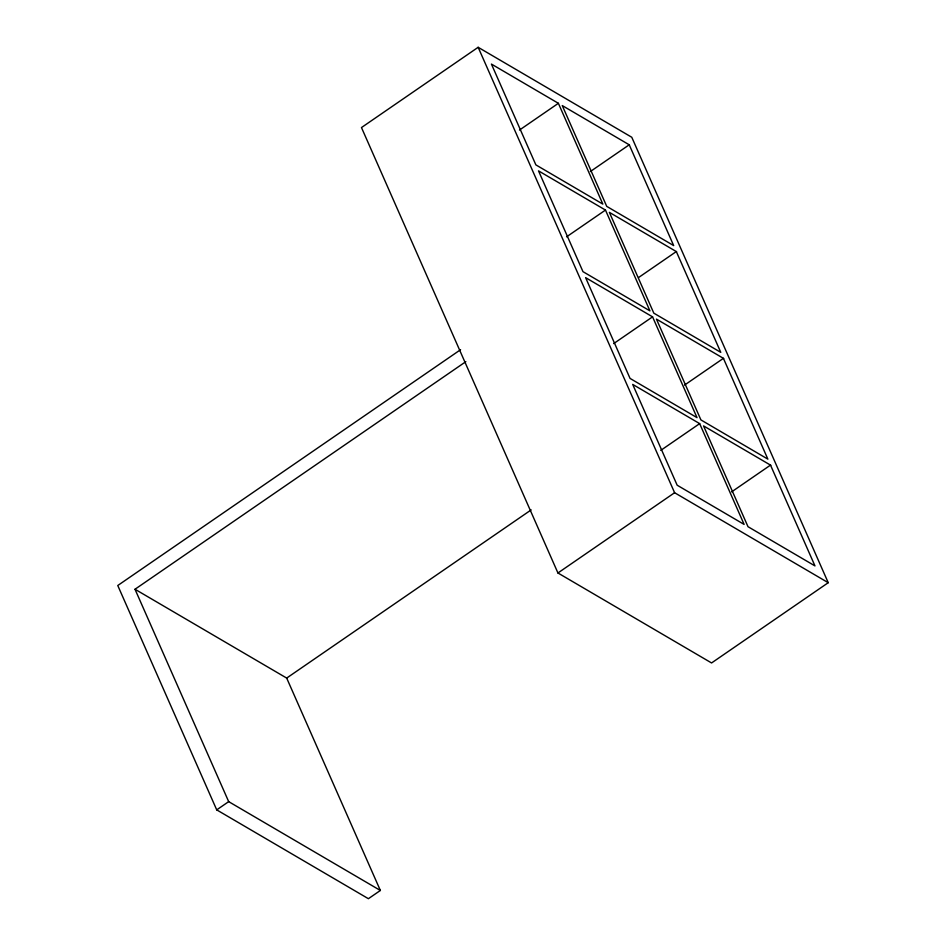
<?xml version="1.0" encoding="UTF-8"?>
<svg xmlns="http://www.w3.org/2000/svg" width="946" height="946" viewBox="0 0 946 946"><rect width="100%" height="100%" fill="white"/><g stroke="black" fill="none" stroke-linecap="round" stroke-linejoin="round"><path stroke-width="1.42" d="M478.156 47.3L361.478 127.556L557.939 572.98L711.569 662.957L828.235 582.701L631.774 137.265L478.156 47.3L674.604 492.724L828.235 582.701M519.496 130.051L558.377 103.303L602.839 204.1L535.874 164.876L491.423 64.08L558.377 103.303M590.339 171.545L629.232 144.797L673.682 245.593L606.729 206.37L562.267 105.574L629.48 144.939M566.583 236.831L605.475 210.071L649.926 310.867L582.973 271.656L538.51 170.859L605.475 210.071M460.572 349.701L117.765 585.515L216.717 809.871L368.396 898.7L380.363 890.47L286.685 678.081L135.006 589.252L465.846 361.656M638.645 277.485L676.319 251.565L720.781 352.361L653.816 313.15L609.366 212.353L676.579 251.719M613.67 343.599L652.563 316.851L697.025 417.647L630.06 378.424L585.609 277.639L652.563 316.851M684.526 385.093L723.418 358.345L767.868 459.141L700.915 419.918L656.453 319.121L723.666 358.487M286.685 678.081L531.167 509.894M660.769 450.379L699.662 423.619L744.112 524.415L677.159 485.203L632.697 384.407L699.662 423.619M557.939 572.98L674.604 492.724M216.717 809.871L228.684 801.64L380.363 890.47M731.625 491.873L770.505 465.113L814.967 565.909L748.002 526.697L703.552 425.901L770.765 465.266M135.006 589.252L228.684 801.64"/></g></svg>
